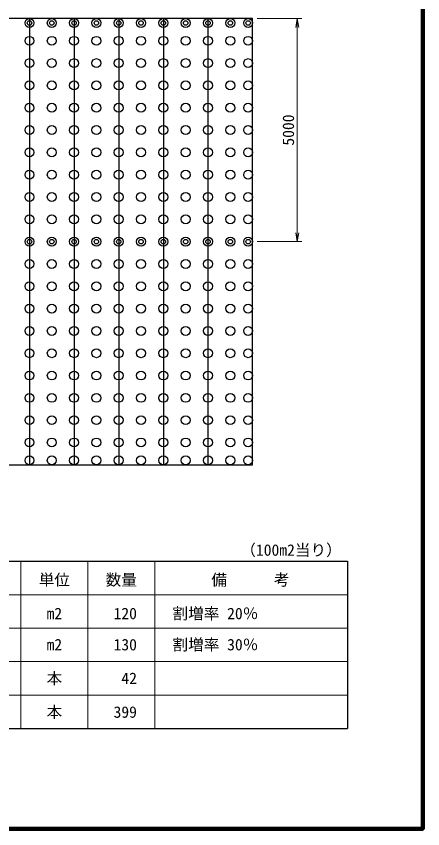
# Model space of a CAD drawing. Units: millimetres, scale not verified. Extents: x 690 to 40690, y 684 to 28809.
# Drawn here: x 31582 to 40690, y 684 to 18889 of the extents above; entities that cross this region are included whole.
import ezdxf
from ezdxf.enums import TextEntityAlignment as Align

# ---------------------------------------------------------------- set-up
doc = ezdxf.new("R2010")
doc.units = ezdxf.units.MM
doc.header["$LTSCALE"] = 100
for name, color, linetype, lineweight in [('C-MTR-FRAM', 5, 'Continuous', 25), ('C-MTR-LINE', 5, 'Continuous', 13), ('C-STR', 1, 'Continuous', 25), ('C-STR-DIM', 1, 'Continuous', 13), ('C-TTL', 2, 'Continuous', 140)]:
    doc.layers.add(name, color=color, linetype=linetype, lineweight=lineweight)
doc.layers.add('C-MTR-TXT', color=5, linetype='Continuous')
doc.styles.add('ＭＳ ゴシック', font='')
doc.styles.get('ＭＳ ゴシック').set_extended_font_data('MS Gothic')

msp = doc.modelspace()

# ---------------------------------------------------------------- linework, layer by layer
at = {"layer": 'C-MTR-FRAM'}
for p, q in [((21929.7, 6678.8), (39005.2, 6678.8)), ((39005.2, 6678.8), (39005.2, 2928.8)), ((21929.7, 2928.8), (39005.2, 2928.8))]:
    msp.add_line(p, q, dxfattribs=at)
at = {"layer": 'C-MTR-LINE'}
for p, q in [((31685.6, 6678.8), (31685.6, 2928.8)), ((33185.6, 6678.8), (33185.6, 2928.8)), ((34685.6, 6678.8), (34685.6, 2928.8)), ((21929.7, 5928.8), (39005.2, 5928.8)), ((21929.7, 5178.8), (39005.2, 5178.8)), ((21929.7, 4428.8), (39005.2, 4428.8)), ((21929.7, 3678.8), (39005.2, 3678.8))]:
    msp.add_line(p, q, dxfattribs=at)
at = {"layer": 'C-STR', "color": 7}
for p, q in [((36878.1, 18838.7), (26878.1, 18838.7)), ((31878.1, 18838.7), (31878.1, 8838.7)), ((32878.1, 18838.7), (32878.1, 8838.7)), ((33878.1, 18838.7), (33878.1, 8838.7)), ((34878.1, 18838.7), (34878.1, 8838.7)), ((35878.1, 18838.7), (35878.1, 8838.7)), ((36878.1, 8838.7), (36878.1, 18838.7)), ((26878.1, 8838.7), (36878.1, 8838.7))]:
    msp.add_line(p, q, dxfattribs=at)
for centre, radius in [((31878.1, 18738.7), 100), ((31878.1, 18738.7), 50), ((32378.1, 18738.7), 100), ((32378.1, 18738.7), 50), ((32878.1, 18738.7), 100), ((32878.1, 18738.7), 50), ((33378.1, 18738.7), 100), ((33378.1, 18738.7), 50), ((33878.1, 18738.7), 100), ((33878.1, 18738.7), 50), ((34378.1, 18738.7), 100), ((34378.1, 18738.7), 50), ((34878.1, 18738.7), 100), ((34878.1, 18738.7), 50), ((35378.1, 18738.7), 100), ((35378.1, 18738.7), 50), ((35878.1, 18738.7), 100), ((35878.1, 18738.7), 50), ((36378.1, 18738.7), 100), ((36378.1, 18738.7), 50), ((36778.1, 18738.7), 100), ((36778.1, 18738.7), 50), ((31878.1, 18338.7), 100), ((32378.1, 18338.7), 100), ((32878.1, 18338.7), 100), ((33378.1, 18338.7), 100), ((33878.1, 18338.7), 100), ((34378.1, 18338.7), 100), ((34878.1, 18338.7), 100), ((35378.1, 18338.7), 100), ((35878.1, 18338.7), 100), ((36378.1, 18338.7), 100), ((36778.1, 18338.7), 100), ((31878.1, 17838.7), 100), ((32378.1, 17838.7), 100), ((32878.1, 17838.7), 100), ((33378.1, 17838.7), 100), ((33878.1, 17838.7), 100), ((34378.1, 17838.7), 100), ((34878.1, 17838.7), 100), ((35378.1, 17838.7), 100), ((35878.1, 17838.7), 100), ((36378.1, 17838.7), 100), ((36778.1, 17838.7), 100), ((31878.1, 17338.7), 100), ((32378.1, 17338.7), 100), ((32878.1, 17338.7), 100), ((33378.1, 17338.7), 100), ((33878.1, 17338.7), 100), ((34378.1, 17338.7), 100), ((34878.1, 17338.7), 100), ((35378.1, 17338.7), 100), ((35878.1, 17338.7), 100), ((36378.1, 17338.7), 100), ((36778.1, 17338.7), 100), ((31878.1, 16838.7), 100), ((32378.1, 16838.7), 100), ((32878.1, 16838.7), 100), ((33378.1, 16838.7), 100), ((33878.1, 16838.7), 100), ((34378.1, 16838.7), 100), ((34878.1, 16838.7), 100), ((35378.1, 16838.7), 100), ((35878.1, 16838.7), 100), ((36378.1, 16838.7), 100), ((36778.1, 16838.7), 100), ((31878.1, 16338.7), 100), ((32378.1, 16338.7), 100), ((32878.1, 16338.7), 100), ((33378.1, 16338.7), 100), ((33878.1, 16338.7), 100), ((34378.1, 16338.7), 100), ((34878.1, 16338.7), 100), ((35378.1, 16338.7), 100), ((35878.1, 16338.7), 100), ((36378.1, 16338.7), 100), ((36778.1, 16338.7), 100), ((31878.1, 15838.7), 100), ((32378.1, 15838.7), 100), ((32878.1, 15838.7), 100), ((33378.1, 15838.7), 100), ((33878.1, 15838.7), 100), ((34378.1, 15838.7), 100), ((34878.1, 15838.7), 100), ((35378.1, 15838.7), 100), ((35878.1, 15838.7), 100), ((36378.1, 15838.7), 100), ((36778.1, 15838.7), 100), ((31878.1, 15338.7), 100), ((32378.1, 15338.7), 100), ((32878.1, 15338.7), 100), ((33378.1, 15338.7), 100), ((33878.1, 15338.7), 100), ((34378.1, 15338.7), 100), ((34878.1, 15338.7), 100), ((35378.1, 15338.7), 100), ((35878.1, 15338.7), 100), ((36378.1, 15338.7), 100), ((36778.1, 15338.7), 100), ((31878.1, 14838.7), 100), ((32378.1, 14838.7), 100), ((32878.1, 14838.7), 100), ((33378.1, 14838.7), 100), ((33878.1, 14838.7), 100), ((34378.1, 14838.7), 100), ((34878.1, 14838.7), 100), ((35378.1, 14838.7), 100), ((35878.1, 14838.7), 100), ((36378.1, 14838.7), 100), ((36778.1, 14838.7), 100), ((31878.1, 14338.7), 100), ((32378.1, 14338.7), 100), ((32878.1, 14338.7), 100), ((33378.1, 14338.7), 100), ((33878.1, 14338.7), 100), ((34378.1, 14338.7), 100), ((34878.1, 14338.7), 100), ((35378.1, 14338.7), 100), ((35878.1, 14338.7), 100), ((36378.1, 14338.7), 100), ((36778.1, 14338.7), 100), ((31878.1, 13838.7), 100), ((31878.1, 13838.7), 50), ((32378.1, 13838.7), 100), ((32378.1, 13838.7), 50), ((32878.1, 13838.7), 100), ((32878.1, 13838.7), 50), ((33378.1, 13838.7), 100), ((33378.1, 13838.7), 50), ((33878.1, 13838.7), 100), ((33878.1, 13838.7), 50), ((34378.1, 13838.7), 100), ((34378.1, 13838.7), 50), ((34878.1, 13838.7), 100), ((34878.1, 13838.7), 50), ((35378.1, 13838.7), 100), ((35378.1, 13838.7), 50), ((35878.1, 13838.7), 100), ((35878.1, 13838.7), 50), ((36378.1, 13838.7), 100), ((36378.1, 13838.7), 50), ((36778.1, 13838.7), 100), ((36778.1, 13838.7), 50), ((31878.1, 13338.7), 100), ((32378.1, 13338.7), 100), ((32878.1, 13338.7), 100), ((33378.1, 13338.7), 100), ((33878.1, 13338.7), 100), ((34378.1, 13338.7), 100), ((34878.1, 13338.7), 100), ((35378.1, 13338.7), 100), ((35878.1, 13338.7), 100), ((36378.1, 13338.7), 100), ((36778.1, 13338.7), 100), ((31878.1, 12838.7), 100), ((32378.1, 12838.7), 100), ((32878.1, 12838.7), 100), ((33378.1, 12838.7), 100), ((33878.1, 12838.7), 100), ((34378.1, 12838.7), 100), ((34878.1, 12838.7), 100), ((35378.1, 12838.7), 100), ((35878.1, 12838.7), 100), ((36378.1, 12838.7), 100), ((36778.1, 12838.7), 100), ((31878.1, 12338.7), 100), ((32378.1, 12338.7), 100), ((32878.1, 12338.7), 100), ((33378.1, 12338.7), 100), ((33878.1, 12338.7), 100), ((34378.1, 12338.7), 100), ((34878.1, 12338.7), 100), ((35378.1, 12338.7), 100), ((35878.1, 12338.7), 100), ((36378.1, 12338.7), 100), ((36778.1, 12338.7), 100), ((31878.1, 11838.7), 100), ((32378.1, 11838.7), 100), ((32878.1, 11838.7), 100), ((33378.1, 11838.7), 100), ((33878.1, 11838.7), 100), ((34378.1, 11838.7), 100), ((34878.1, 11838.7), 100), ((35378.1, 11838.7), 100), ((35878.1, 11838.7), 100), ((36378.1, 11838.7), 100), ((36778.1, 11838.7), 100), ((31878.1, 11338.7), 100), ((32378.1, 11338.7), 100), ((32878.1, 11338.7), 100), ((33378.1, 11338.7), 100), ((33878.1, 11338.7), 100), ((34378.1, 11338.7), 100), ((34878.1, 11338.7), 100), ((35378.1, 11338.7), 100), ((35878.1, 11338.7), 100), ((36378.1, 11338.7), 100), ((36778.1, 11338.7), 100), ((31878.1, 10838.7), 100), ((32378.1, 10838.7), 100), ((32878.1, 10838.7), 100), ((33378.1, 10838.7), 100), ((33878.1, 10838.7), 100), ((34378.1, 10838.7), 100), ((34878.1, 10838.7), 100), ((35378.1, 10838.7), 100), ((35878.1, 10838.7), 100), ((36378.1, 10838.7), 100), ((36778.1, 10838.7), 100), ((31878.1, 10338.7), 100), ((32378.1, 10338.7), 100), ((32878.1, 10338.7), 100), ((33378.1, 10338.7), 100), ((33878.1, 10338.7), 100), ((34378.1, 10338.7), 100), ((34878.1, 10338.7), 100), ((35378.1, 10338.7), 100), ((35878.1, 10338.7), 100), ((36378.1, 10338.7), 100), ((36778.1, 10338.7), 100), ((31878.1, 9838.7), 100), ((32378.1, 9838.7), 100), ((32878.1, 9838.7), 100), ((33378.1, 9838.7), 100), ((33878.1, 9838.7), 100), ((34378.1, 9838.7), 100), ((34878.1, 9838.7), 100), ((35378.1, 9838.7), 100), ((35878.1, 9838.7), 100), ((36378.1, 9838.7), 100), ((36778.1, 9838.7), 100), ((31878.1, 9338.7), 100), ((32378.1, 9338.7), 100), ((32878.1, 9338.7), 100), ((33378.1, 9338.7), 100), ((33878.1, 9338.7), 100), ((34378.1, 9338.7), 100), ((34878.1, 9338.7), 100), ((35378.1, 9338.7), 100), ((35878.1, 9338.7), 100), ((36378.1, 9338.7), 100), ((36778.1, 9338.7), 100), ((31878.1, 8938.7), 100), ((32378.1, 8938.7), 100), ((32878.1, 8938.7), 100), ((33378.1, 8938.7), 100), ((33878.1, 8938.7), 100), ((34378.1, 8938.7), 100), ((34878.1, 8938.7), 100), ((35378.1, 8938.7), 100), ((35878.1, 8938.7), 100), ((36378.1, 8938.7), 100), ((36778.1, 8938.7), 100)]:
    msp.add_circle(centre, radius, dxfattribs=at)
at = {"layer": 'C-STR-DIM'}
for p, q in [((36978.1, 18838.7), (37977.7, 18838.7)), ((37877.7, 18838.7), (37877.7, 13838.7)), ((36978.1, 13838.7), (37977.7, 13838.7))]:
    msp.add_line(p, q, dxfattribs=at)
for points in [[(37911, 18638.7), (37877.7, 18838.7), (37844.4, 18638.7)], [(37844.4, 14038.7), (37877.7, 13838.7), (37911, 14038.7)]]:
    msp.add_lwpolyline(points, dxfattribs=at)
at = {"layer": 'C-TTL'}
msp.add_lwpolyline([(690.4, 684.1), (40690.4, 684.1), (40690.4, 28384.1), (690.4, 28384.1)], close=True, dxfattribs=at)

# ---------------------------------------------------------------- texts
at = {"layer": 'C-MTR-TXT', "style": 'ＭＳ ゴシック'}
for s, p in [('（100m2当り）', (37739, 6928.8)), ('単位', (32435.6, 6261.3)), ('数量', (33935.6, 6261.3)), ('\u3000備\u3000\u3000\u3000考\u3000', (36829.3, 6261.3)), ('割増率 20％', (36044.4, 5506.9)), ('m2', (32435.6, 5506.9)), ('m2', (32435.6, 4809.4)), ('割増率 30％', (36044.4, 4809.4)), ('本', (32435.6, 4055)), ('本', (32435.6, 3298.7))]:
    msp.add_text(s, height=256.6, dxfattribs=at).set_placement(p, align=Align.MIDDLE_CENTER)
for s, p in [('120', (34285.9, 5506.9)), ('130', (34285.9, 4809.4)), ('42', (34285.9, 4055)), ('399', (34285.9, 3298.7))]:
    msp.add_text(s, height=256.6, dxfattribs=at).set_placement(p, align=Align.MIDDLE_RIGHT)
at = {"layer": 'C-STR-DIM', "color": 7, "style": 'ＭＳ ゴシック'}
msp.add_text('5000', height=256.6, rotation=90, dxfattribs=at).set_placement((37677.7, 16338.7), align=Align.MIDDLE_CENTER)

doc.saveas('drawing.dxf')
